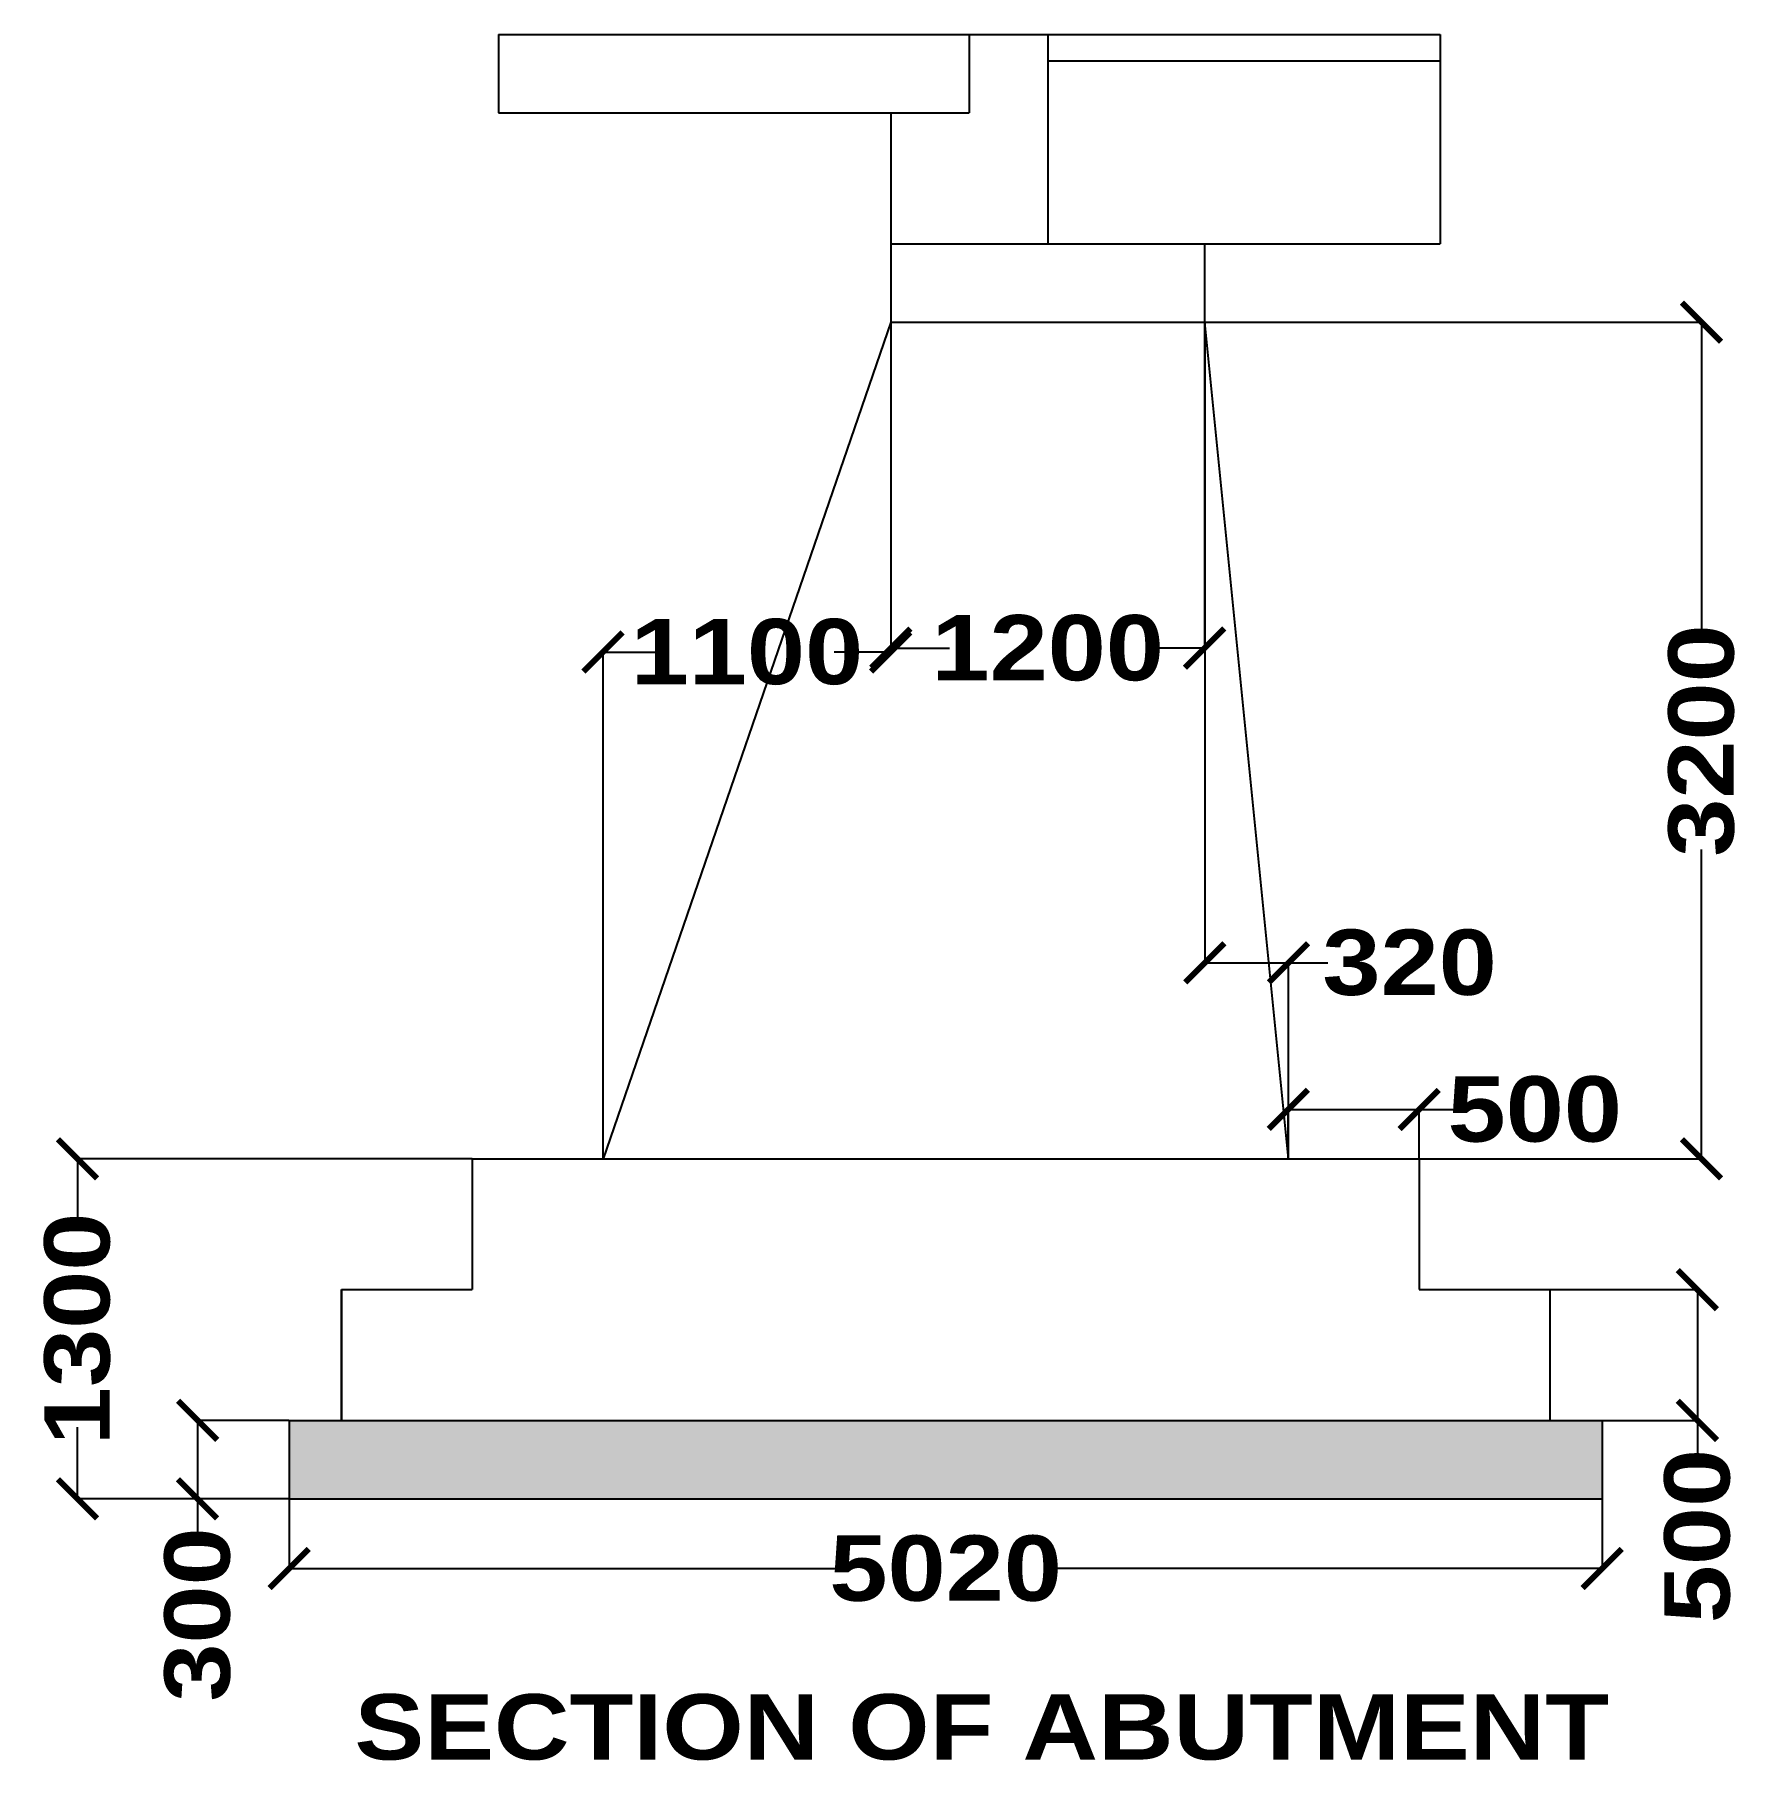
# Model space of a CAD drawing. Header units: millimetres. Extents: x -3983 to 2554, y -5477 to 1123.
import ezdxf

# ---------------------------------------------------------------- set-up
doc = ezdxf.new("R2010")
doc.units = ezdxf.units.MM
doc.styles.get("Standard").update_dxf_attribs({"font": 'ariblk.TTF'})
doc.dimstyles.new('ISO-25', dxfattribs={"dimtxt": 250, "dimasz": 150, "dimexe": 1.25, "dimexo": 0.625, "dimtad": 0, "dimtxsty": 'Standard', "dimblk": 'ARCHTICK', "dimcen": 2.5, "dimadec": 0, "dimazin": 0, "dimtfac": 1, "dimtmove": 0, "dimatfit": 3, "dimldrblk": 'ARCHTICK', "dimfxl": 0, "dimarcsym": 0})

# ---------------------------------------------------------------- blocks, each defined once
blk = doc.blocks.new('_ArchTick')
at = {"color": 0, "const_width": 0.15}
blk.add_lwpolyline([(-0.5, -0.5), (0.5, 0.5)], dxfattribs=at)
blk = doc.blocks.new('*D1')
at = {"color": 0, "lineweight": -2}
for p, q in [((-3009.5, -4477.3), (-3009.5, -4744.7)), ((2010.5, -4477.3), (2010.5, -4744.7)), ((-3009.5, -4743.5), (-916.8, -4743.5)), ((2010.5, -4743.5), (-82.3, -4743.5))]:
    blk.add_line(p, q, dxfattribs=at)
at = {"layer": 'Defpoints', "color": 0}
for p in [(-3009.5, -4476.6), (2010.5, -4476.6), (2010.5, -4743.5)]:
    blk.add_point(p, dxfattribs=at)
at = {"color": 0, "lineweight": -2, "xscale": 150, "yscale": 150, "zscale": 150, "rotation": 180}
blk.add_blockref('_ArchTick', (-3009.5, -4743.5), dxfattribs=at)
at = {"color": 0, "lineweight": -2, "xscale": 150, "yscale": 150, "zscale": 150}
blk.add_blockref('_ArchTick', (2010.5, -4743.5), dxfattribs=at)
at = {"color": 0, "insert": (-499.5, -4743.5), "char_height": 250, "attachment_point": 5}
blk.add_mtext('5020', dxfattribs=at)
blk = doc.blocks.new('*D2')
at = {"color": 0, "lineweight": -2}
for p, q in [((810.5, -3176), (810.5, -2986.2)), ((810.5, -2987.5), (1310.5, -2987.5)), ((1310.5, -3176), (1310.5, -2986.2)), ((1310.5, -2987.5), (1460.5, -2987.5))]:
    blk.add_line(p, q, dxfattribs=at)
at = {"layer": 'Defpoints', "color": 0}
for p in [(1310.5, -2987.5), (810.5, -3176.6), (1310.5, -3176.6)]:
    blk.add_point(p, dxfattribs=at)
at = {"color": 0, "lineweight": -2, "xscale": 150, "yscale": 150, "zscale": 150, "rotation": 180}
blk.add_blockref('_ArchTick', (810.5, -2987.5), dxfattribs=at)
at = {"color": 0, "lineweight": -2, "xscale": 150, "yscale": 150, "zscale": 150}
blk.add_blockref('_ArchTick', (1310.5, -2987.5), dxfattribs=at)
at = {"color": 0, "insert": (1752.7, -2987.5), "char_height": 250, "attachment_point": 5}
blk.add_mtext('500', dxfattribs=at)
blk = doc.blocks.new('*D4')
at = {"color": 0, "lineweight": -2}
for p, q in [((1811.7, -3676.6), (2375.7, -3676.6)), ((2374.5, -3676.6), (2374.5, -4176.6)), ((1811.1, -4176.6), (2375.7, -4176.6)), ((2374.5, -4176.6), (2374.5, -4326.6))]:
    blk.add_line(p, q, dxfattribs=at)
at = {"layer": 'Defpoints', "color": 0}
for p in [(1811.1, -3676.6), (1810.5, -4176.6), (2374.5, -4176.6)]:
    blk.add_point(p, dxfattribs=at)
at = {"color": 0, "lineweight": -2, "xscale": 150, "yscale": 150, "zscale": 150}
for p, rotation in [((2374.5, -3676.6), 90), ((2374.5, -4176.6), 270)]:
    blk.add_blockref('_ArchTick', p, dxfattribs=dict(at, rotation=rotation))
at = {"color": 0, "insert": (2374.5, -4618.9), "char_height": 250, "attachment_point": 5, "rotation": 90}
blk.add_mtext('500', dxfattribs=at)
blk = doc.blocks.new('*D7')
at = {"color": 0, "lineweight": -2}
for p, q in [((-2310.2, -3176.6), (-3820.2, -3176.6)), ((-3818.9, -3176.6), (-3818.9, -3451)), ((-3818.9, -4476.6), (-3818.9, -4202.3)), ((-3010.2, -4476.6), (-3820.2, -4476.6))]:
    blk.add_line(p, q, dxfattribs=at)
at = {"layer": 'Defpoints', "color": 0}
for p in [(-2309.5, -3176.6), (-3818.9, -4476.6), (-3009.5, -4476.6)]:
    blk.add_point(p, dxfattribs=at)
at = {"color": 0, "lineweight": -2, "xscale": 150, "yscale": 150, "zscale": 150}
for p, rotation in [((-3818.9, -3176.6), 90), ((-3818.9, -4476.6), 270)]:
    blk.add_blockref('_ArchTick', p, dxfattribs=dict(at, rotation=rotation))
at = {"color": 0, "insert": (-3818.9, -3826.6), "char_height": 250, "attachment_point": 5, "rotation": 90}
blk.add_mtext('1300', dxfattribs=at)
blk = doc.blocks.new('*D8')
at = {"color": 0, "lineweight": -2}
for p, q in [((-3010.2, -4176.6), (-3360.8, -4176.6)), ((-3359.6, -4176.6), (-3359.6, -4476.6)), ((-3010.2, -4476.6), (-3360.8, -4476.6)), ((-3359.6, -4476.6), (-3359.6, -4626.6))]:
    blk.add_line(p, q, dxfattribs=at)
at = {"layer": 'Defpoints', "color": 0}
for p in [(-3009.5, -4176.6), (-3359.6, -4476.6), (-3009.5, -4476.6)]:
    blk.add_point(p, dxfattribs=at)
at = {"color": 0, "lineweight": -2, "xscale": 150, "yscale": 150, "zscale": 150}
for p, rotation in [((-3359.6, -4176.6), 90), ((-3359.6, -4476.6), 270)]:
    blk.add_blockref('_ArchTick', p, dxfattribs=dict(at, rotation=rotation))
at = {"color": 0, "insert": (-3359.6, -4918.9), "char_height": 250, "attachment_point": 5, "rotation": 90}
blk.add_mtext('300', dxfattribs=at)
blk = doc.blocks.new('*D9')
at = {"color": 0, "lineweight": -2}
for p, q in [((491.1, 23.4), (2391.6, 23.4)), ((2390.3, 23.4), (2390.3, -1159.4)), ((2390.3, -3176.6), (2390.3, -1993.9)), ((811.1, -3176.6), (2391.6, -3176.6))]:
    blk.add_line(p, q, dxfattribs=at)
at = {"layer": 'Defpoints', "color": 0}
for p in [(490.5, 23.4), (2390.3, 23.4), (810.5, -3176.6)]:
    blk.add_point(p, dxfattribs=at)
at = {"color": 0, "lineweight": -2, "xscale": 150, "yscale": 150, "zscale": 150}
for p, rotation in [((2390.3, 23.4), 90), ((2390.3, -3176.6), 270)]:
    blk.add_blockref('_ArchTick', p, dxfattribs=dict(at, rotation=rotation))
at = {"color": 0, "insert": (2390.3, -1576.6), "char_height": 250, "attachment_point": 5, "rotation": 90}
blk.add_mtext('3200', dxfattribs=at)
blk = doc.blocks.new('*D10')
at = {"color": 0, "lineweight": -2}
for p, q in [((-709.5, 22.7), (-709.5, -1239.5)), ((-1809.5, -3176), (-1809.5, -1237)), ((-1809.5, -1238.2), (-1593.5, -1238.2)), ((-709.5, -1238.2), (-925.6, -1238.2))]:
    blk.add_line(p, q, dxfattribs=at)
at = {"layer": 'Defpoints', "color": 0}
for p in [(-709.5, 23.4), (-1809.5, -1238.2), (-1809.5, -3176.6)]:
    blk.add_point(p, dxfattribs=at)
at = {"color": 0, "lineweight": -2, "xscale": 150, "yscale": 150, "zscale": 150, "rotation": 180}
blk.add_blockref('_ArchTick', (-1809.5, -1238.2), dxfattribs=at)
at = {"color": 0, "lineweight": -2, "xscale": 150, "yscale": 150, "zscale": 150}
blk.add_blockref('_ArchTick', (-709.5, -1238.2), dxfattribs=at)
at = {"color": 0, "insert": (-1259.5, -1238.2), "char_height": 250, "attachment_point": 5}
blk.add_mtext('1100', dxfattribs=at)
blk = doc.blocks.new('*D11')
at = {"color": 0, "lineweight": -2}
for p, q in [((491.1, 22.7), (491.1, -2427.9)), ((491.1, -2426.6), (811.1, -2426.6)), ((811.1, -3176), (811.1, -2425.4)), ((811.1, -2426.6), (961.1, -2426.6))]:
    blk.add_line(p, q, dxfattribs=at)
at = {"layer": 'Defpoints', "color": 0}
for p in [(491.1, 23.4), (811.1, -2426.6), (811.1, -3176.6)]:
    blk.add_point(p, dxfattribs=at)
at = {"color": 0, "lineweight": -2, "xscale": 150, "yscale": 150, "zscale": 150, "rotation": 180}
blk.add_blockref('_ArchTick', (491.1, -2426.6), dxfattribs=at)
at = {"color": 0, "lineweight": -2, "xscale": 150, "yscale": 150, "zscale": 150}
blk.add_blockref('_ArchTick', (811.1, -2426.6), dxfattribs=at)
at = {"color": 0, "insert": (1274.2, -2426.6), "char_height": 250, "attachment_point": 5}
blk.add_mtext('320', dxfattribs=at)
blk = doc.blocks.new('*D13')
at = {"color": 0, "lineweight": -2}
for p, q in [((-709.5, 22.7), (-709.5, -1224.8)), ((490.5, 22.7), (490.5, -1224.8)), ((-709.5, -1223.5), (-485.2, -1223.5)), ((490.5, -1223.5), (266.1, -1223.5))]:
    blk.add_line(p, q, dxfattribs=at)
at = {"layer": 'Defpoints', "color": 0}
for p in [(-709.5, 23.4), (490.5, 23.4), (490.5, -1223.5)]:
    blk.add_point(p, dxfattribs=at)
at = {"color": 0, "lineweight": -2, "xscale": 150, "yscale": 150, "zscale": 150, "rotation": 180}
blk.add_blockref('_ArchTick', (-709.5, -1223.5), dxfattribs=at)
at = {"color": 0, "lineweight": -2, "xscale": 150, "yscale": 150, "zscale": 150}
blk.add_blockref('_ArchTick', (490.5, -1223.5), dxfattribs=at)
at = {"color": 0, "insert": (-109.5, -1223.5), "char_height": 250, "attachment_point": 5}
blk.add_mtext('1200', dxfattribs=at)

msp = doc.modelspace()

# ---------------------------------------------------------------- hatches: boundary and pattern name
h = msp.add_hatch()
h.set_pattern_fill('AR-CONC', color=256, style=0)
h.paths.add_polyline_path([(2010.456, -4176.643), (-2809.544, -4176.643), (-3009.544, -4176.643), (-3009.544, -4476.643), (2010.456, -4476.643)])

# ---------------------------------------------------------------- linework, layer by layer
for p, q in [((-2209.544, 1123.357), (279.2, 1123.357)), ((-2209.544, 1123.357), (-2209.544, 823.357)), ((-2209.544, 1123.357), (-2209.544, 823.357)), ((-409.544, 1123.357), (-409.544, 823.357)), ((-109.544, 1123.357), (-109.544, 323.357)), ((279.2, 1123.357), (1390.456, 1123.357)), ((1390.456, 1123.357), (1390.456, 323.357)), ((-109.544, 1023.357), (1390.456, 1023.357)), ((-2209.544, 823.357), (-409.544, 823.357)), ((-709.544, 823.357), (-709.544, 323.357)), ((-709.544, 323.357), (-709.544, 23.357)), ((-709.544, 323.357), (490.456, 323.357)), ((279.2, 323.357), (490.456, 323.357)), ((490.456, 323.357), (1390.456, 323.357)), ((490.456, 323.357), (490.456, 23.357)), ((-709.544, 23.357), (-1809.544, -3176.643)), ((-709.544, 23.357), (490.456, 23.357)), ((490.456, 23.357), (810.456, -3176.643)), ((-2309.544, -3176.643), (-2309.544, -3676.643)), ((-2309.544, -3176.643), (1310.456, -3176.643)), ((-1809.544, -3176.643), (810.456, -3176.643)), ((-709.544, -3176.643), (490.456, -3176.643)), ((1310.456, -3176.643), (1310.456, -3676.643)), ((-2809.544, -3676.643), (-2809.544, -4176.643)), ((-2809.544, -4176.643), (-2809.544, -3676.643)), ((-2809.544, -3676.643), (-2309.544, -3676.643)), ((1310.456, -3676.643), (1810.456, -3676.643)), ((1810.456, -3676.643), (1810.456, -4176.643)), ((1810.456, -3676.643), (1810.456, -4176.643)), ((-3009.544, -4176.643), (-3009.544, -4476.643)), ((-3009.544, -4176.643), (-2809.544, -4176.643)), ((-2809.544, -4176.643), (2010.456, -4176.643)), ((1810.456, -4176.643), (2010.456, -4176.643)), ((2010.456, -4176.643), (2010.456, -4476.643)), ((-3009.544, -4476.643), (2010.456, -4476.643))]:
    msp.add_line(p, q)

# ---------------------------------------------------------------- texts
at = {"insert": (-2759.716, -5223.788), "char_height": 250, "width": 5106.4928, "attachment_point": 1}
msp.add_mtext('SECTION OF ABUTMENT', dxfattribs=at)

# ---------------------------------------------------------------- dimensions: what is measured, and where the dimension line sits
for base, p1, p2, picture, middle in [((2390.337, 23.357), (810.456, -3176.643), (490.456, 23.357), '*D9', (2390.337, -1576.643)), ((-3818.935, -4476.643), (-2309.544, -3176.643), (-3009.544, -4476.643), '*D7', (-3818.935, -3826.643)), ((2374.497, -4176.643), (1811.081, -3676.643), (1810.456, -4176.643), '*D4', (2374.497, -4618.935)), ((-3359.576, -4476.643), (-3009.544, -4176.643), (-3009.544, -4476.643), '*D8', (-3359.576, -4918.935))]:
    dim = msp.add_linear_dim(base=base, p1=p1, p2=p2, angle=90, dimstyle='ISO-25')
    dim.commit()
    dim.dimension.update_dxf_attribs({"geometry": picture, "text_midpoint": middle})
for base, p1, p2, picture, middle in [((-1809.544, -1238.244), (-709.544, 23.357), (-1809.544, -3176.643), '*D10', (-1259.544, -1238.244)), ((490.456, -1223.53), (-709.544, 23.357), (490.456, 23.357), '*D13', (-109.544, -1223.53)), ((811.081, -2426.643), (491.081, 23.357), (811.081, -3176.643), '*D11', (1274.206, -2426.643)), ((1310.456, -2987.463), (810.456, -3176.643), (1310.456, -3176.643), '*D2', (1752.748, -2987.463)), ((2010.456, -4743.486), (-3009.544, -4476.643), (2010.456, -4476.643), '*D1', (-499.544, -4743.486))]:
    dim = msp.add_linear_dim(base=base, p1=p1, p2=p2, dimstyle='ISO-25')
    dim.commit()
    dim.dimension.update_dxf_attribs({"geometry": picture, "text_midpoint": middle})

doc.saveas('drawing.dxf')
